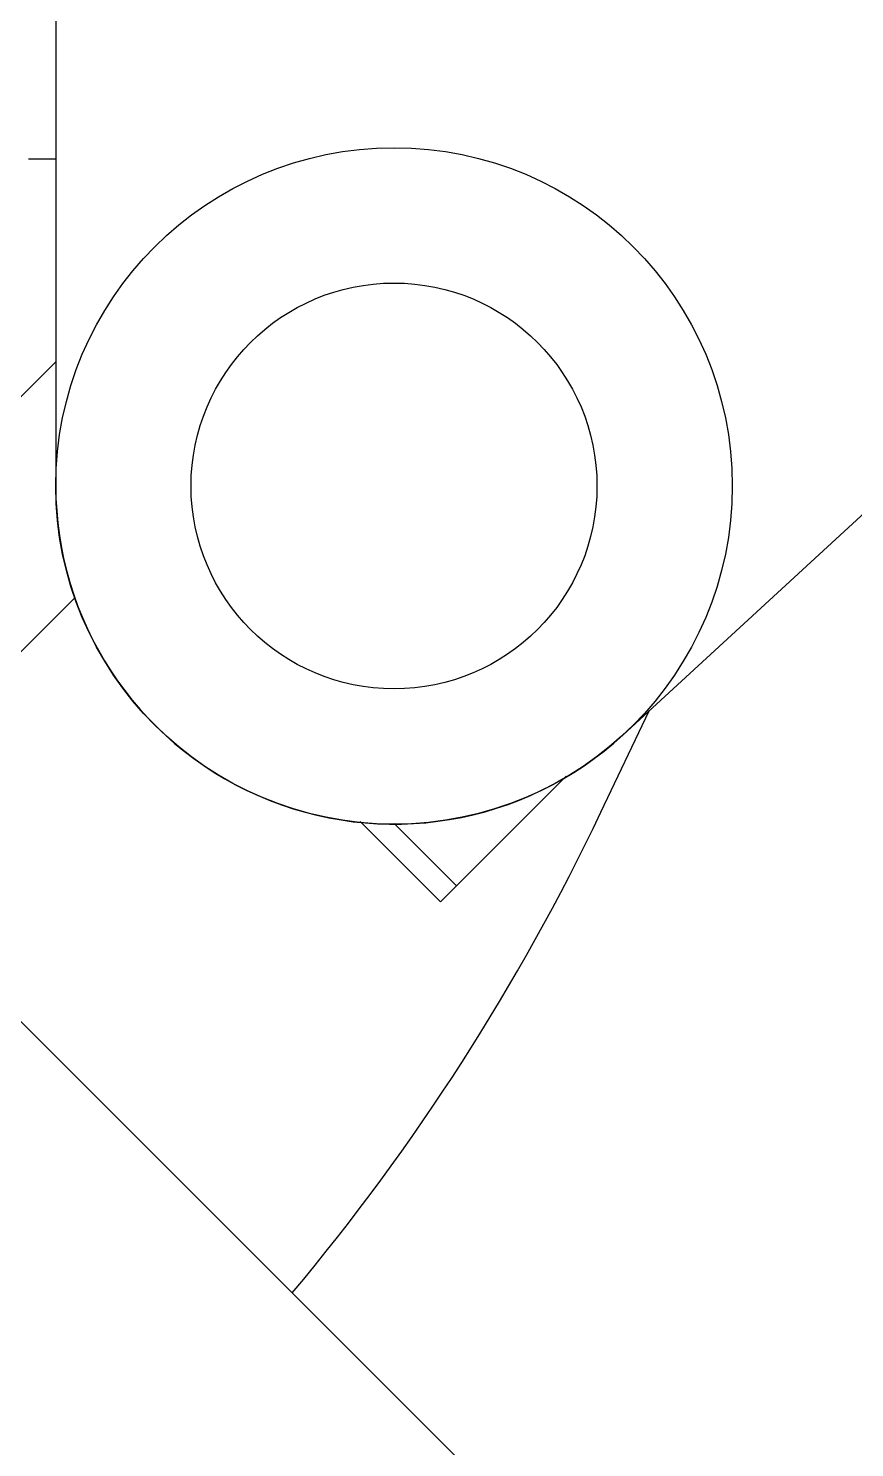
# Model space of a CAD drawing. Extents: x -1396510 to 1250330, y -1892470 to 1623980.
# Drawn here: x -1165338.8 to -1165164.4, y -61241.6 to -60942 of the extents above; entities that cross this region are included whole.
import ezdxf

# ---------------------------------------------------------------- set-up
doc = ezdxf.new("R2010")
doc.units = 0
doc.header["$LTSCALE"] = 1000
doc.header["$MEASUREMENT"] = 0

msp = doc.modelspace()

# ---------------------------------------------------------------- linework, layer by layer
at = {"linetype": 'Continuous'}
for p, q in [((-1165333.04, -60856.03), (-1165333.04, -61038.6)), ((-1165213.3, -61091.13), (-1164994.01, -60889.34)), ((-1165333.04, -60969.59), (-1165338.81, -60969.59)), ((-1165524.16, -61203.51), (-1165333.04, -61012.39)), ((-1165497.23, -61230.44), (-1165328.93, -61062.13)), ((-1165217.98, -61107.49), (-1165207.79, -61086.07)), ((-1165225.31, -61099.87), (-1165251.81, -61126.37)), ((-1165268.76, -61109.42), (-1165251.81, -61126.37)), ((-1165261.62, -61109.83), (-1165248.45, -61123.01)), ((-1165369.34, -61122.74), (-1165231.35, -61260.73))]:
    msp.add_line(p, q, dxfattribs=at)
for radius in [71.4, 42.84]:
    msp.add_circle((-1165261.64, -61038.6), radius, dxfattribs=at)
for centre, radius, start, end in [((-1165261.64, -61038.6), 71.4, 180, 312.6205), ((-1165647.84, -60903.12), 475.97, 320.0191, 334.5724)]:
    msp.add_arc(centre, radius, start, end, dxfattribs=at)

doc.saveas('drawing.dxf')
